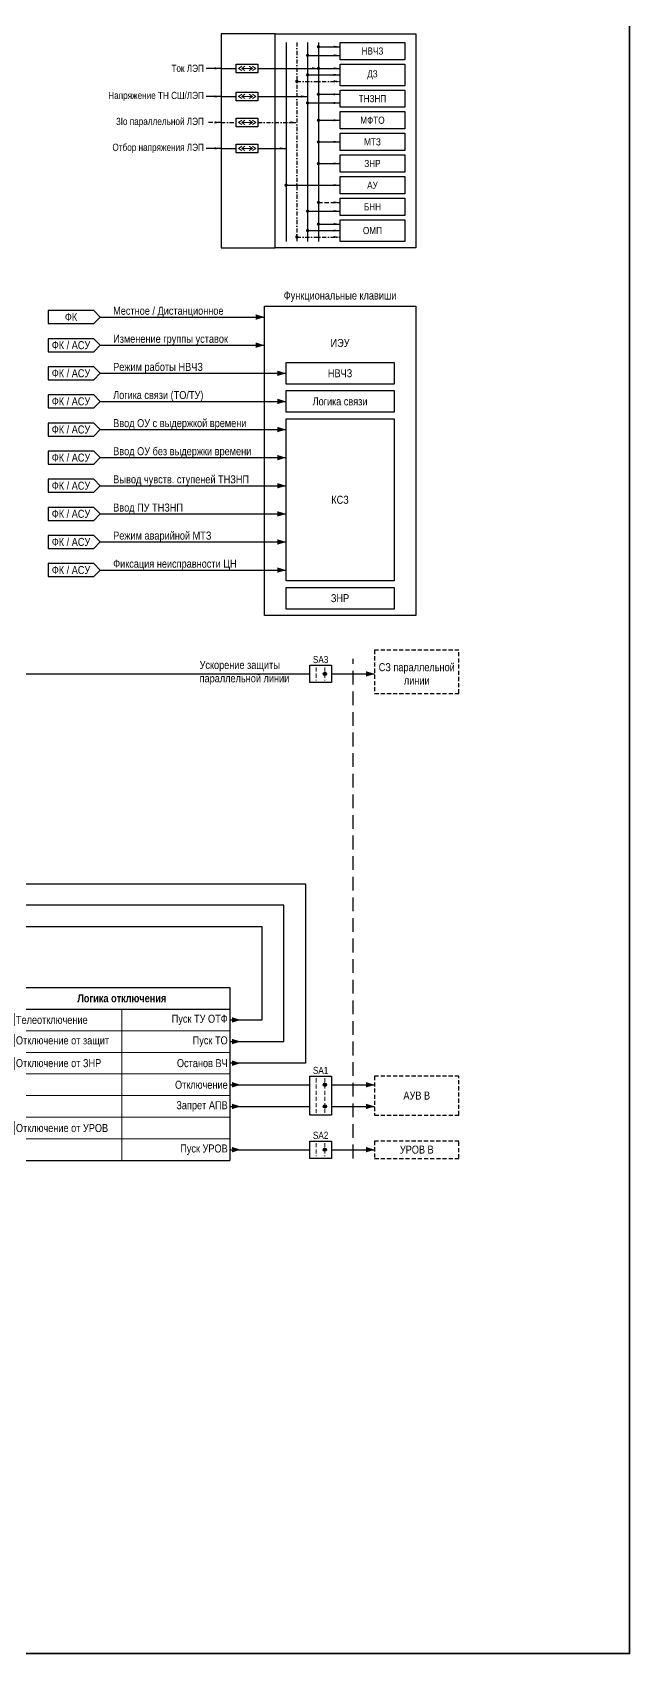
# Model space of a CAD drawing. Header units: millimetres. Extents: x -14593 to 14732, y -17400 to 5232.
# Drawn here: x 3469 to 3745, y -1128 to -378 of the extents above; entities that cross this region are included whole.
import ezdxf
from ezdxf.enums import TextEntityAlignment as Align

# ---------------------------------------------------------------- set-up
doc = ezdxf.new("R2010")
doc.units = ezdxf.units.MM
doc.linetypes.add('штриховая2', pattern=[9.525, 6.35, -3.175])
doc.linetypes.add('штрихпунктирная2', pattern=[12.7, 6.35, -3.175, 0, -3.175])
for name, color, linetype, lineweight in [('Основная', 7, 'Continuous', 30), ('Отключение_включение', 1, 'Continuous', 30), ('Тонкая', 7, 'Continuous', 18), ('Цепи внешние', 84, 'Continuous', 30), ('Цепи внутренние', 5, 'Continuous', 30), ('Цепи ТН', 200, 'Continuous', 30), ('Цепи ТТ', 23, 'Continuous', 30), ('Цепи ТТ  других присоединений', 23, 'штрихпунктирная2', 30), ('Цепь - ФК и АСУ', 132, 'Continuous', 30), ('Штриховая', 7, 'штриховая2', 20)]:
    doc.layers.add(name, color=color, linetype=linetype, lineweight=lineweight)
doc.layers.add('Рамка', color=8, linetype='Continuous', lineweight=35, plot=False)
doc.styles.add('Narrow', font='ARIALN.TTF')
doc.styles.add('Табл дан', font='ARIALN.TTF')
doc.styles.add('Табл загол', font='ARIALNB.TTF')

# ---------------------------------------------------------------- blocks, each defined once
blk = doc.blocks.new('*T241')
at = {"layer": 'Основная', "color": 0, "linetype": 'ByBlock', "lineweight": -2, "transparency": 16777216}
for p, q in [((0, 0), (100, 0)), ((0, 0), (0, -10)), ((100, 0), (100, -10))]:
    blk.add_line(p, q, dxfattribs=at)
at = {"layer": 'Основная', "color": 0, "linetype": 'ByBlock', "lineweight": 30, "transparency": 16777216}
for p, q in [((0, -10), (100, -10)), ((0, -10), (0, -80)), ((100, -10), (100, -80)), ((0, -80), (100, -80))]:
    blk.add_line(p, q, dxfattribs=at)
at = {"layer": 'Основная', "color": 0, "linetype": 'ByBlock', "lineweight": 18, "transparency": 16777216}
for p, q in [((50, -10), (50, -80)), ((0, -20), (100, -20)), ((0, -30), (100, -30)), ((0, -40), (100, -40)), ((0, -50), (100, -50)), ((0, -60), (100, -60)), ((0, -70), (100, -70))]:
    blk.add_line(p, q, dxfattribs=at)
at = {"layer": 'Основная', "color": 0, "transparency": 16777216, "char_height": 3.7}
for s, insert, width, attachment_point, style in [('{\\C256;Логика отключения}', (50, -5), 97, 5, 'Табл загол'), ('Телеотключение', (1, -15), 48, 4, 'Табл дан'), ('Пуск ТУ ОТФ', (99, -15), 48, 6, 'Табл дан'), ('{\\C256;Отключение от защит}', (1, -25), 48, 4, 'Табл дан'), ('Пуск ТО', (99, -25), 48, 6, 'Табл дан'), ('Отключение от ЗНР', (1, -35), 48, 4, 'Табл дан'), ('Останов ВЧ', (99, -35), 48, 6, 'Табл дан'), ('Отключение', (99, -45), 48, 6, 'Табл дан'), ('Запрет АПВ', (99, -55), 48, 6, 'Табл дан'), ('Отключение от УРОВ', (1, -65), 48, 4, 'Табл дан'), ('Пуск УРОВ', (99, -75), 48, 6, 'Табл дан')]:
    blk.add_mtext(s, dxfattribs=dict(at, insert=insert, width=width, attachment_point=attachment_point, style=style))
blk = doc.blocks.new('Point')
at = {"layer": 'Основная', "color": 0, "const_width": 1.5}
blk.add_lwpolyline([(-0.75, 0, 1), (0.75, 0, 1)], format="xyb", close=True, dxfattribs=at)

msp = doc.modelspace()

# ---------------------------------------------------------------- hatches: boundary and pattern name
at = {"lineweight": 25, "ltscale": 0.25}
h = msp.add_hatch(color=256, dxfattribs=at)
edge = h.paths.add_edge_path()
edge.add_arc((3604, -675), 0.75, 0, 360)
h = msp.add_hatch(color=256, dxfattribs=at)
edge = h.paths.add_edge_path()
edge.add_arc((3604, -865), 0.75, 0, 360)
h = msp.add_hatch(color=256, dxfattribs=at)
edge = h.paths.add_edge_path()
edge.add_arc((3604, -875), 0.75, 0, 360)
h = msp.add_hatch(color=256, dxfattribs=at)
edge = h.paths.add_edge_path()
edge.add_arc((3604, -895), 0.75, 0, 360)

# ---------------------------------------------------------------- linework, layer by layer
for centre in [(3604, -675), (3604, -865), (3604, -875), (3604, -895)]:
    msp.add_circle(centre, 0.75, dxfattribs=at)
at = {"layer": 'Основная', "ltscale": 0.3}
msp.add_lwpolyline([(3581, -379), (3556, -379), (3556, -478), (3581, -478)], dxfattribs=at)
for points in [[(3581, -379), (3646, -379), (3646, -478), (3581, -478)], [(3586, -531), (3636, -531), (3636, -541), (3586, -541)], [(3586, -544), (3636, -544), (3636, -554), (3586, -554)], [(3586, -557), (3636, -557), (3636, -632), (3586, -632)], [(3586, -635), (3636, -635), (3636, -645), (3586, -645)]]:
    msp.add_lwpolyline(points, close=True, dxfattribs=at)
at = {"layer": 'Основная'}
for points in [[(3611, -383), (3641, -383), (3641, -391), (3611, -391)], [(3563, -393), (3573, -393), (3573, -397), (3563, -397)], [(3611, -393), (3641, -393), (3641, -403), (3611, -403)], [(3563, -406), (3573, -406), (3573, -410), (3563, -410)], [(3611, -405), (3641, -405), (3641, -413), (3611, -413)], [(3563, -418), (3573, -418), (3573, -422), (3563, -422)], [(3611, -415), (3641, -415), (3641, -423), (3611, -423)], [(3611, -425), (3641, -425), (3641, -433), (3611, -433)], [(3563, -430), (3573, -430), (3573, -434), (3563, -434)], [(3611, -435), (3641, -435), (3641, -443), (3611, -443)], [(3611, -445), (3641, -445), (3641, -453), (3611, -453)], [(3611, -455), (3641, -455), (3641, -463), (3611, -463)], [(3611, -465), (3641, -465), (3641, -475), (3611, -475)], [(3576, -505), (3646, -505), (3646, -648), (3576, -648)], [(3597, -671), (3607, -671), (3607, -679), (3597, -679)], [(3597, -861), (3607, -861), (3607, -879), (3597, -879)], [(3597, -891), (3607, -891), (3607, -899), (3597, -899)]]:
    msp.add_lwpolyline(points, close=True, dxfattribs=at)
at = {"layer": 'Отключение_включение', "ltscale": 0.3}
for points in [[(3585, -782), (3435, -782)], [(3585, -845), (3585, -782)], [(3560, -845), (3585, -845)], [(3560, -865), (3597, -865)], [(3607, -865), (3627, -865)]]:
    msp.add_lwpolyline(points, dxfattribs=at)
for points in [[(3565, -845, 0, 2.5, 0), (3561, -845, 0, 0, 0)], [(3565, -865, 0, 2.5, 0), (3561, -865, 0, 0, 0)], [(3627, -865, 0, 2.5, 0), (3623, -865, 0, 0, 0)]]:
    msp.add_lwpolyline(points, format="xyseb", dxfattribs=at)
at = {"layer": 'Рамка', "color": 1}
msp.add_lwpolyline([(2994, 15), (3745, 15), (3745, -1128), (2994, -1128)], close=True, dxfattribs=at)
at = {"layer": 'Тонкая', "ltscale": 0.25}
for p, q in [((3564, -395), (3565.5, -394)), ((3565.5, -396), (3564, -395)), ((3565.5, -395), (3567, -394)), ((3567, -396), (3565.5, -395)), ((3570.5, -395), (3569, -394)), ((3569, -396), (3570.5, -395)), ((3572, -395), (3570.5, -394)), ((3570.5, -396), (3572, -395)), ((3564, -408), (3565.5, -407)), ((3565.5, -409), (3564, -408)), ((3565.5, -408), (3567, -407)), ((3567, -409), (3565.5, -408)), ((3570.5, -408), (3569, -407)), ((3569, -409), (3570.5, -408)), ((3572, -408), (3570.5, -407)), ((3570.5, -409), (3572, -408)), ((3564, -420), (3565.5, -419)), ((3565.5, -420), (3567, -419)), ((3570.5, -420), (3569, -419)), ((3572, -420), (3570.5, -419)), ((3565.5, -421), (3564, -420)), ((3567, -421), (3565.5, -420)), ((3569, -421), (3570.5, -420)), ((3570.5, -421), (3572, -420)), ((3564, -432), (3565.5, -431)), ((3565.5, -433), (3564, -432)), ((3565.5, -432), (3567, -431)), ((3567, -433), (3565.5, -432)), ((3570.5, -432), (3569, -431)), ((3569, -433), (3570.5, -432)), ((3572, -432), (3570.5, -431)), ((3570.5, -433), (3572, -432))]:
    msp.add_line(p, q, dxfattribs=at)
at = {"layer": 'Тонкая'}
for p, q in [((3570.5, -395), (3565.5, -395)), ((3570.5, -408), (3565.5, -408)), ((3570.5, -420), (3565.5, -420)), ((3570.5, -432), (3565.5, -432))]:
    msp.add_line(p, q, dxfattribs=at)
at = {"layer": 'Цепи внешние', "linetype": 'штриховая2', "ltscale": 0.3}
for points in [[(3666, -664), (3627, -664), (3627, -684), (3666, -684)], [(3666, -861), (3627, -861), (3627, -879), (3666, -879)], [(3666, -891), (3627, -891), (3627, -899), (3666, -899)]]:
    msp.add_lwpolyline(points, close=True, dxfattribs=at)
at = {"layer": 'Цепи внешние', "ltscale": 0.3}
for points in [[(3627, -675, 0, 2.5, 0), (3623, -675, 0, 0, 0)], [(3627, -875, 0, 2.5, 0), (3623, -875, 0, 0, 0)], [(3627, -895, 0, 2.5, 0), (3623, -895, 0, 0, 0)]]:
    msp.add_lwpolyline(points, format="xyseb", dxfattribs=at)
at = {"layer": 'Цепи внешние'}
for points in [[(3360, -675), (3597, -675)], [(3607, -675), (3627, -675)]]:
    msp.add_lwpolyline(points, dxfattribs=at)
at = {"layer": 'Цепи внешние', "ltscale": 0.3}
for points in [[(3607, -875), (3627, -875)], [(3607, -895), (3627, -895)]]:
    msp.add_lwpolyline(points, dxfattribs=at)
at = {"layer": 'Цепи внутренние', "linetype": 'штриховая2'}
msp.add_lwpolyline([(3617, -899), (3617, -668)], dxfattribs=at)
at = {"layer": 'Цепи внутренние'}
for points in [[(3445, -772), (3595, -772)], [(3595, -772), (3595, -855)], [(3595, -855), (3560, -855)]]:
    msp.add_lwpolyline(points, dxfattribs=at)
at = {"layer": 'Цепи внутренние', "ltscale": 0.3}
for points in [[(3575, -792), (3425, -792)], [(3575, -835), (3575, -792)], [(3560, -835), (3575, -835)], [(3560, -875), (3597, -875)], [(3560, -895), (3597, -895)]]:
    msp.add_lwpolyline(points, dxfattribs=at)
for points in [[(3565, -835, 0, 2.5, 0), (3561, -835, 0, 0, 0)], [(3565, -855, 0, 2.5, 0), (3561, -855, 0, 0, 0)], [(3565, -875, 0, 2.5, 0), (3561, -875, 0, 0, 0)], [(3565, -895, 0, 2.5, 0), (3561, -895, 0, 0, 0)]]:
    msp.add_lwpolyline(points, format="xyseb", dxfattribs=at)
at = {"layer": 'Цепи ТН', "ltscale": 0.3}
for points in [[(3586, -383), (3586, -475)], [(3596, -383), (3596, -475)], [(3596, -389), (3611, -389)], [(3596, -398), (3611, -398)], [(3556, -408), (3549, -408)], [(3556, -408), (3563, -408)], [(3573, -408), (3596, -408)], [(3596, -411), (3611, -411)], [(3556, -432), (3549, -432)], [(3556, -432), (3563, -432)], [(3573, -432), (3586, -432)], [(3586, -449), (3611, -449)], [(3596, -461), (3611, -461)], [(3596, -470), (3611, -470)]]:
    msp.add_lwpolyline(points, dxfattribs=at)
at = {"layer": 'Цепи ТН'}
for points in [[(3611, -389, 0, 1, 0), (3608, -389, 0, 0, 0)], [(3611, -398, 0, 1, 0), (3608, -398, 0, 0, 0)], [(3556, -408, 0, 1, 0), (3553, -408, 0, 0, 0)], [(3596, -408, 0, 1, 0), (3593, -408, 0, 0, 0)], [(3611, -411, 0, 1, 0), (3608, -411, 0, 0, 0)], [(3556, -432, 0, 1, 0), (3553, -432, 0, 0, 0)], [(3586, -432, 0, 1, 0), (3583, -432, 0, 0, 0)], [(3611, -449, 0, 1, 0), (3608, -449, 0, 0, 0)], [(3611, -461, 0, 1, 0), (3608, -461, 0, 0, 0)], [(3611, -470, 0, 1, 0), (3608, -470, 0, 0, 0)]]:
    msp.add_lwpolyline(points, format="xyseb", dxfattribs=at)
at = {"layer": 'Цепи ТТ', "ltscale": 0.3}
for points in [[(3601, -383), (3601, -475)], [(3601, -385), (3611, -385)], [(3556, -395), (3549, -395)], [(3556, -395), (3563, -395)], [(3573, -395), (3576, -395)], [(3576, -395), (3601, -395)], [(3601, -395), (3611, -395)], [(3601, -407), (3611, -407)], [(3601, -419), (3611, -419)], [(3601, -429), (3611, -429)], [(3601, -439), (3611, -439)], [(3601, -467), (3611, -467)]]:
    msp.add_lwpolyline(points, dxfattribs=at)
at = {"layer": 'Цепи ТТ'}
for points in [[(3611, -385, 0, 1, 0), (3608, -385, 0, 0, 0)], [(3556, -395, 0, 1, 0), (3553, -395, 0, 0, 0)], [(3601, -395, 0, 1, 0), (3598, -395, 0, 0, 0)], [(3611, -395, 0, 1, 0), (3608, -395, 0, 0, 0)], [(3611, -407, 0, 1, 0), (3608, -407, 0, 0, 0)], [(3556, -420, 0, 1, 0), (3553, -420, 0, 0, 0)], [(3611, -419, 0, 1, 0), (3608, -419, 0, 0, 0)], [(3611, -429, 0, 1, 0), (3608, -429, 0, 0, 0)], [(3611, -439, 0, 1, 0), (3608, -439, 0, 0, 0)], [(3611, -457, 0, 1, 0), (3608, -457, 0, 0, 0)], [(3611, -467, 0, 1, 0), (3608, -467, 0, 0, 0)]]:
    msp.add_lwpolyline(points, format="xyseb", dxfattribs=at)
at = {"layer": 'Цепи ТТ', "linetype": 'штриховая2', "ltscale": 0.3}
msp.add_lwpolyline([(3601, -457), (3611, -457)], dxfattribs=at)
at = {"layer": 'Цепи ТТ  других присоединений', "ltscale": 0.3}
for points in [[(3591, -383), (3591, -475)], [(3591, -401), (3611, -401)], [(3556, -420), (3549, -420)], [(3556, -420), (3563, -420)], [(3573, -420), (3591, -420)], [(3591, -473), (3611, -473)]]:
    msp.add_lwpolyline(points, dxfattribs=at)
at = {"layer": 'Цепи ТТ  других присоединений'}
for points in [[(3611, -401, 0, 1, 0), (3608, -401, 0, 0, 0)], [(3591, -420, 0, 1, 0), (3588, -420, 0, 0, 0)], [(3611, -473, 0, 1, 0), (3608, -473, 0, 0, 0)]]:
    msp.add_lwpolyline(points, format="xyseb", dxfattribs=at)
at = {"layer": 'Цепь - ФК и АСУ', "ltscale": 0.3}
for points in [[(3500, -510), (3497, -507), (3476, -507), (3476, -513), (3497, -513), (3500, -510)], [(3500, -523), (3497, -520), (3476, -520), (3476, -526), (3497, -526), (3500, -523)], [(3500, -536), (3497, -533), (3476, -533), (3476, -539), (3497, -539), (3500, -536)], [(3500, -549), (3497, -546), (3476, -546), (3476, -552), (3497, -552), (3500, -549)], [(3500, -562), (3497, -559), (3476, -559), (3476, -565), (3497, -565), (3500, -562)], [(3500, -575), (3497, -572), (3476, -572), (3476, -578), (3497, -578), (3500, -575)], [(3500, -588), (3497, -585), (3476, -585), (3476, -591), (3497, -591), (3500, -588)], [(3500, -601), (3497, -598), (3476, -598), (3476, -604), (3497, -604), (3500, -601)], [(3500, -614), (3497, -611), (3476, -611), (3476, -617), (3497, -617), (3500, -614)], [(3500, -627), (3497, -624), (3476, -624), (3476, -630), (3497, -630), (3500, -627)]]:
    msp.add_lwpolyline(points, dxfattribs=at)
for points in [[(3576, -510, 0, 2.5, 0), (3572, -510, 0, 0, 0)], [(3576, -523, 0, 2.5, 0), (3572, -523, 0, 0, 0)], [(3586, -536, 0, 2.5, 0), (3582, -536, 0, 0, 0)], [(3586, -549, 0, 2.5, 0), (3582, -549, 0, 0, 0)], [(3586, -562, 0, 2.5, 0), (3582, -562, 0, 0, 0)], [(3586, -575, 0, 2.5, 0), (3582, -575, 0, 0, 0)], [(3586, -588, 0, 2.5, 0), (3582, -588, 0, 0, 0)], [(3586, -601, 0, 2.5, 0), (3582, -601, 0, 0, 0)], [(3586, -614, 0, 2.5, 0), (3582, -614, 0, 0, 0)], [(3586, -627, 0, 2.5, 0), (3582, -627, 0, 0, 0)]]:
    msp.add_lwpolyline(points, format="xyseb", dxfattribs=at)
at = {"layer": 'Цепь - ФК и АСУ'}
for points in [[(3500, -510), (3576, -510)], [(3500, -523), (3576, -523)], [(3500, -536), (3586, -536)], [(3500, -549), (3586, -549)], [(3500, -562), (3586, -562)], [(3500, -575), (3586, -575)], [(3500, -588), (3586, -588)], [(3500, -601), (3586, -601)], [(3500, -614), (3586, -614)], [(3500, -627), (3586, -627)]]:
    msp.add_lwpolyline(points, dxfattribs=at)
at = {"layer": 'Штриховая', "ltscale": 0.3}
for p, q in [((3600, -672), (3600, -678)), ((3604, -672), (3604, -678)), ((3600, -862), (3600, -878)), ((3604, -862), (3604, -878)), ((3600, -892), (3600, -898)), ((3604, -892), (3604, -898))]:
    msp.add_line(p, q, dxfattribs=at)

# ---------------------------------------------------------------- block references
msp.add_blockref('*T241', (3460, -820))
at = {"layer": 'Цепи ТН', "xscale": 0.5, "yscale": 0.5, "zscale": 0.5}
for p in [(3596, -389), (3596, -398), (3596, -411), (3586, -449), (3596, -461), (3596, -470)]:
    msp.add_blockref('Point', p, dxfattribs=at)
at = {"layer": 'Цепи ТТ', "xscale": 0.5, "yscale": 0.5, "zscale": 0.5}
for p in [(3601, -385), (3601, -395), (3591, -401), (3601, -407), (3601, -419), (3601, -429), (3601, -439), (3601, -457), (3591, -473), (3601, -467)]:
    msp.add_blockref('Point', p, dxfattribs=at)

# ---------------------------------------------------------------- texts
at = {"layer": 'Основная', "style": 'Narrow'}
for s, p in [('SA3', (3602, -670)), ('SA1', (3602, -860)), ('SA2', (3602, -890))]:
    msp.add_text(s, height=3.3, dxfattribs=at).set_placement(p, align=Align.CENTER)
for s, insert, char_height, width, attachment_point in [('НВЧЗ', (3626, -387), 3.3, 30, 5), ('Ток ЛЭП', (3548, -395), 3.3, 71.4983, 6), ('ДЗ', (3626, -398), 3.3, 30, 5), ('Напряжение ТН СШ/ЛЭП', (3548, -408), 3.3, 71.4983, 6), ('ТНЗНП', (3626, -409), 3.3, 30, 5), ('3Io параллельной ЛЭП', (3548, -420), 3.3, 71.4983, 6), ('МФТО', (3626, -419), 3.3, 30, 5), ('МТЗ', (3626, -429), 3.3, 30, 5), ('Отбор напряжения ЛЭП', (3548, -432), 3.3, 71.4983, 6), ('ЗНР', (3626, -439), 3.3, 30, 5), ('АУ', (3626, -449), 3.3, 30, 5), ('БНН', (3626, -459), 3.3, 30, 5), ('ОМП', (3626, -470), 3.3, 30, 5), ('Функциональные клавиши', (3611, -503), 3.7, 94, 8), ('ФК', (3486.5, -510), 3.7, 21, 5), ('Местное / Дистанционное', (3506, -510), 3.7, 99, 7), ('ФК / АСУ', (3486.5, -523), 3.7, 21, 5), ('Изменение группы уставок', (3506, -523), 3.7, 99, 7), ('ИЭУ', (3611, -522), 3.7, 70, 5), ('Режим работы НВЧЗ', (3506, -536), 3.7, 89, 7), ('ФК / АСУ', (3486.5, -536), 3.7, 21, 5), ('НВЧЗ', (3611, -536), 3.7, 50, 5), ('ФК / АСУ', (3486.5, -549), 3.7, 21, 5), ('Логика связи (ТО/ТУ)', (3506, -549), 3.7, 89, 7), ('Логика связи', (3611, -549), 3.7, 50, 5), ('ФК / АСУ', (3486.5, -562), 3.7, 21, 5), ('Ввод ОУ с выдержкой времени', (3506, -562), 3.7, 99, 7), ('ФК / АСУ', (3486.5, -575), 3.7, 21, 5), ('Ввод ОУ без выдержки времени', (3506, -575), 3.7, 99, 7), ('Вывод чувств. ступеней ТНЗНП', (3506, -588), 3.7, 99, 7), ('ФК / АСУ', (3486.5, -588), 3.7, 21, 5), ('ФК / АСУ', (3486.5, -601), 3.7, 21, 5), ('Ввод ПУ ТНЗНП', (3506, -601), 3.7, 99, 7), ('КСЗ', (3611, -594.5), 3.7, 50, 5), ('ФК / АСУ', (3486.5, -614), 3.7, 21, 5), ('Режим аварийной МТЗ', (3506, -614), 3.7, 99, 7), ('Фиксация неисправности ЦН', (3506, -627), 3.7, 99, 7), ('ФК / АСУ', (3486.5, -627), 3.7, 21, 5), ('ЗНР', (3611, -640), 3.7, 50, 5), ('Ускорение защиты параллельной линии', (3546, -680), 3.7, 56, 7), ('СЗ параллельной линии', (3646.5, -675), 3.7, 39, 5), ('АУВ В', (3646.5, -870), 3.7, 39, 5), ('УРОВ В', (3646.5, -895), 3.7, 39, 5)]:
    msp.add_mtext(s, dxfattribs=dict(at, insert=insert, char_height=char_height, width=width, attachment_point=attachment_point))

doc.saveas('drawing.dxf')
